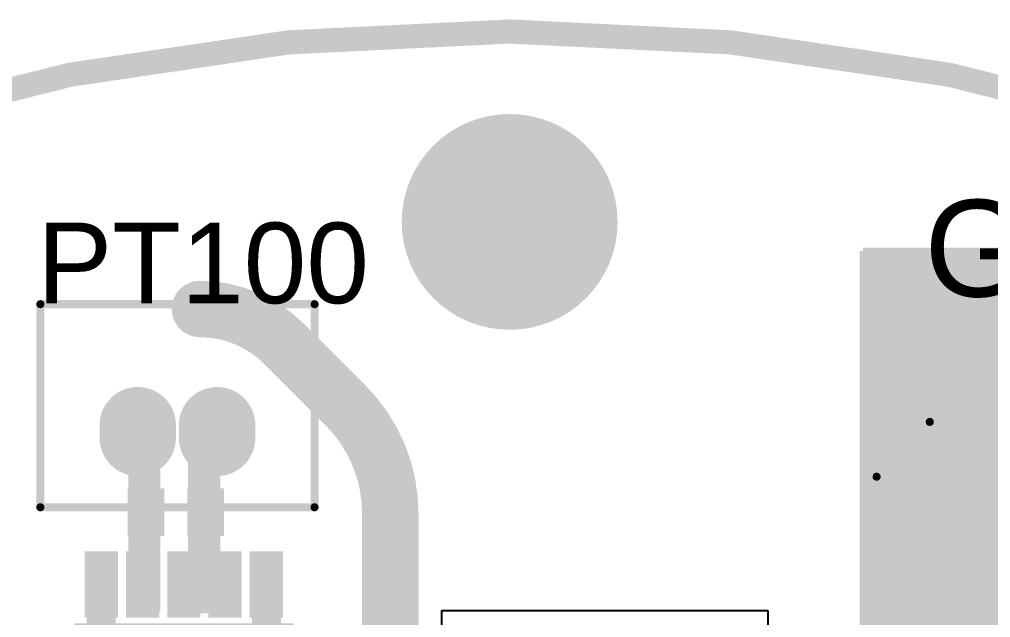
# Model space of a CAD drawing. Header units: millimetres. Extents: x -35.7 to 35.7, y -3.2 to 68.2.
# Drawn here: x -7.72 to 7.57, y 58.77 to 68.19 of the extents above; entities that cross this region are included whole.
import ezdxf

# ---------------------------------------------------------------- set-up
doc = ezdxf.new("R2010")
doc.units = ezdxf.units.MM
for name, color, linetype in [('BottomLayer', 5, 'Continuous'), ('BottomPaste', 16, 'Continuous'), ('BottomSolder', 6, 'Continuous'), ('Mechanical2', 216, 'Continuous'), ('MultiLayer', 9, 'Continuous'), ('PadHoleLayer', 156, 'Continuous'), ('TopLayer', 1, 'Continuous'), ('TopOverlay', 2, 'Continuous'), ('TopPaste', 8, 'Continuous'), ('TopSolder', 216, 'Continuous'), ('ViaHoleLayer', 16, 'Continuous')]:
    doc.layers.add(name, color=color, linetype=linetype)
doc.styles.add('Arial', font='', dxfattribs={"height": 0.2})
doc.styles.get('Arial').set_extended_font_data('Arial')

# ---------------------------------------------------------------- blocks, each defined once
blk = doc.blocks.new('C___0402_B_2')
at = {"layer": 'BottomLayer'}
for points in [[(-0.241, 0.318), (-0.241, -0.318), (-0.699, -0.318), (-0.699, 0.318)], [(0.699, 0.318), (0.699, -0.318), (0.241, -0.318), (0.241, 0.318)]]:
    blk.add_hatch(color=5, dxfattribs=at).paths.add_polyline_path(points)
at = {"layer": 'BottomPaste'}
for points in [[(-0.241, 0.318), (-0.241, -0.318), (-0.699, -0.318), (-0.699, 0.318)], [(0.699, 0.318), (0.699, -0.318), (0.241, -0.318), (0.241, 0.318)]]:
    blk.add_hatch(color=16, dxfattribs=at).paths.add_polyline_path(points)
at = {"layer": 'BottomSolder'}
for points in [[(-0.181, 0.377), (-0.181, -0.377), (-0.758, -0.377), (-0.758, 0.377)], [(0.758, 0.377), (0.758, -0.377), (0.181, -0.377), (0.181, 0.377)]]:
    blk.add_hatch(color=6, dxfattribs=at).paths.add_polyline_path(points)
blk = doc.blocks.new('A1251WV_02P_21')
at = {"layer": 'BottomLayer'}
h = blk.add_hatch(color=5, dxfattribs=at)
edge = h.paths.add_edge_path()
edge.add_arc((-0.625, -0.1), 0.5, 180, 360)
edge.add_line((-0.125, -0.1), (-0.125, 0.1))
edge.add_arc((-0.625, 0.1), 0.5, 0, 180)
edge.add_line((-1.125, 0.1), (-1.125, -0.1))
h = blk.add_hatch(color=5, dxfattribs=at)
edge = h.paths.add_edge_path()
edge.add_arc((0.625, -0.1), 0.5, 180, 360)
edge.add_line((1.125, -0.1), (1.125, 0.1))
edge.add_arc((0.625, 0.1), 0.5, 0, 180)
edge.add_line((0.125, 0.1), (0.125, -0.1))
at = {"layer": 'BottomSolder'}
h = blk.add_hatch(color=6, dxfattribs=at)
edge = h.paths.add_edge_path()
edge.add_arc((-0.625, -0.1), 0.6016, 180, 360)
edge.add_line((-0.0234, -0.1), (-0.0234, 0.1))
edge.add_arc((-0.625, 0.1), 0.6016, 0, 180)
edge.add_line((-1.2266, 0.1), (-1.2266, -0.1))
h = blk.add_hatch(color=6, dxfattribs=at)
edge = h.paths.add_edge_path()
edge.add_arc((0.625, -0.1), 0.6016, 180, 360)
edge.add_line((1.2266, -0.1), (1.2266, 0.1))
edge.add_arc((0.625, 0.1), 0.6016, 0, 180)
edge.add_line((0.0234, 0.1), (0.0234, -0.1))
at = {"layer": 'MultiLayer'}
h = blk.add_hatch(color=9, dxfattribs=at)
edge = h.paths.add_edge_path()
edge.add_arc((-0.625, -0.1), 0.5, 180, 360)
edge.add_line((-0.125, -0.1), (-0.125, 0.1))
edge.add_arc((-0.625, 0.1), 0.5, 0, 180)
edge.add_line((-1.125, 0.1), (-1.125, -0.1))
h = blk.add_hatch(color=9, dxfattribs=at)
edge = h.paths.add_edge_path()
edge.add_arc((0.625, -0.1), 0.5, 180, 360)
edge.add_line((1.125, -0.1), (1.125, 0.1))
edge.add_arc((0.625, 0.1), 0.5, 0, 180)
edge.add_line((0.125, 0.1), (0.125, -0.1))
at = {"layer": 'PadHoleLayer'}
h = blk.add_hatch(color=156, dxfattribs=at)
edge = h.paths.add_edge_path()
edge.add_arc((-0.625, 0), 0.31, 0, 360)
h = blk.add_hatch(color=156, dxfattribs=at)
edge = h.paths.add_edge_path()
edge.add_arc((0.625, 0), 0.31, 0, 360)
at = {"layer": 'TopLayer'}
h = blk.add_hatch(color=1, dxfattribs=at)
edge = h.paths.add_edge_path()
edge.add_arc((-0.625, -0.1), 0.5, 180, 360)
edge.add_line((-0.125, -0.1), (-0.125, 0.1))
edge.add_arc((-0.625, 0.1), 0.5, 0, 180)
edge.add_line((-1.125, 0.1), (-1.125, -0.1))
h = blk.add_hatch(color=1, dxfattribs=at)
edge = h.paths.add_edge_path()
edge.add_arc((0.625, -0.1), 0.5, 180, 360)
edge.add_line((1.125, -0.1), (1.125, 0.1))
edge.add_arc((0.625, 0.1), 0.5, 0, 180)
edge.add_line((0.125, 0.1), (0.125, -0.1))
at = {"layer": 'TopSolder'}
h = blk.add_hatch(color=216, dxfattribs=at)
edge = h.paths.add_edge_path()
edge.add_arc((-0.625, -0.1), 0.6016, 180, 360)
edge.add_line((-0.0234, -0.1), (-0.0234, 0.1))
edge.add_arc((-0.625, 0.1), 0.6016, 0, 180)
edge.add_line((-1.2266, 0.1), (-1.2266, -0.1))
h = blk.add_hatch(color=216, dxfattribs=at)
edge = h.paths.add_edge_path()
edge.add_arc((0.625, -0.1), 0.6016, 180, 360)
edge.add_line((1.2266, -0.1), (1.2266, 0.1))
edge.add_arc((0.625, 0.1), 0.6016, 0, 180)
edge.add_line((0.0234, 0.1), (0.0234, -0.1))
at = {"layer": 'TopOverlay', "const_width": 0.127}
for points in [[(2.159, 1.1938), (-2.159, 1.1938)], [(-2.159, 1.1938), (-2.159, -2.0066)], [(2.159, 1.1938), (2.159, -2.0066)], [(2.159, -2.0066), (-2.159, -2.0066)]]:
    blk.add_lwpolyline(points, dxfattribs=at)
at = {"layer": 'TopOverlay', "const_width": 0.0635}
for points in [[(-2.19075, 1.1938, 1), (-2.12725, 1.1938, 1)], [(-2.19075, 1.1938, 1), (-2.12725, 1.1938, 1)], [(2.12725, 1.1938, 1), (2.19075, 1.1938, 1)], [(2.12725, 1.1938, 1), (2.19075, 1.1938, 1)], [(-2.19075, -2.0066, 1), (-2.12725, -2.0066, 1)], [(-2.19075, -2.0066, 1), (-2.12725, -2.0066, 1)], [(2.12725, -2.0066, 1), (2.19075, -2.0066, 1)], [(2.12725, -2.0066, 1), (2.19075, -2.0066, 1)]]:
    blk.add_lwpolyline(points, format="xyb", close=True, dxfattribs=at)
blk = doc.blocks.new('SLF12575T_221M1R3_PF_133')
at = {"layer": 'TopLayer'}
for points in [[(-6.85, 1.6), (-4.25, 1.6), (-4.25, -1.6), (-6.85, -1.6)], [(4.25, 1.6), (6.85, 1.6), (6.85, -1.6), (4.25, -1.6)]]:
    blk.add_hatch(color=1, dxfattribs=at).paths.add_polyline_path(points)
at = {"layer": 'TopPaste'}
for points in [[(-6.85, 1.6), (-4.25, 1.6), (-4.25, -1.6), (-6.85, -1.6)], [(4.25, 1.6), (6.85, 1.6), (6.85, -1.6), (4.25, -1.6)]]:
    blk.add_hatch(color=8, dxfattribs=at).paths.add_polyline_path(points)
at = {"layer": 'TopSolder'}
for points in [[(-6.952, 1.702), (-4.148, 1.702), (-4.148, -1.702), (-6.952, -1.702)], [(4.148, 1.702), (6.952, 1.702), (6.952, -1.702), (4.148, -1.702)]]:
    blk.add_hatch(color=216, dxfattribs=at).paths.add_polyline_path(points)
at = {"layer": 'TopOverlay', "const_width": 0.127}
for points in [[(-4.775, 6.325), (-4.775, 4.826)], [(5.512, 6.325), (-4.775, 6.325)], [(6.35, 5.461), (6.35, 2.057)], [(-6.299, 4.826), (-6.299, 2.057)], [(-4.775, 4.826), (-6.299, 4.826)], [(-6.35, -2.057), (-6.35, -5.461)], [(6.35, -2.057), (6.35, -5.461)], [(5.512, -6.325), (-5.512, -6.325)]]:
    blk.add_lwpolyline(points, dxfattribs=at)
at = {"layer": 'TopOverlay'}
for points, const_width in [([(-4.807, 6.325, 1), (-4.743, 6.325, 1)], 0.0635), ([(-4.807, 6.325, 1), (-4.743, 6.325, 1)], 0.0635), ([(5.48, 6.325, 1), (5.544, 6.325, 1)], 0.0635), ([(5.48, 6.325, 1), (5.544, 6.325, 1)], 0.0635), ([(6.318, 5.461, 1), (6.382, 5.461, 1)], 0.0635), ([(6.318, 5.461, 1), (6.382, 5.461, 1)], 0.0635), ([(-6.331, 4.826, 1), (-6.267, 4.826, 1)], 0.0635), ([(-6.331, 4.826, 1), (-6.267, 4.826, 1)], 0.0635), ([(-4.807, 4.826, 1), (-4.743, 4.826, 1)], 0.0635), ([(-4.807, 4.826, 1), (-4.743, 4.826, 1)], 0.0635), ([(-6.331, 2.057, 1), (-6.267, 2.057, 1)], 0.0635), ([(6.318, 2.057, 1), (6.382, 2.057, 1)], 0.0635), ([(-7.056, 1.549, 1), (-7.475, 1.549, 1)], 0.254), ([(-7.539, 1.549, 1), (-7.412, 1.549, 1)], 0.127), ([(-7.12, 1.549, 1), (-6.993, 1.549, 1)], 0.127), ([(-6.382, -2.057, 1), (-6.318, -2.057, 1)], 0.0635), ([(6.318, -2.057, 1), (6.382, -2.057, 1)], 0.0635), ([(-6.382, -5.461, 1), (-6.318, -5.461, 1)], 0.0635), ([(-6.382, -5.461, 1), (-6.318, -5.461, 1)], 0.0635), ([(6.318, -5.461, 1), (6.382, -5.461, 1)], 0.0635), ([(6.318, -5.461, 1), (6.382, -5.461, 1)], 0.0635), ([(-5.544, -6.325, 1), (-5.48, -6.325, 1)], 0.0635), ([(-5.544, -6.325, 1), (-5.48, -6.325, 1)], 0.0635), ([(5.48, -6.325, 1), (5.544, -6.325, 1)], 0.0635), ([(5.48, -6.325, 1), (5.544, -6.325, 1)], 0.0635)]:
    blk.add_lwpolyline(points, format="xyb", close=True, dxfattribs=dict(at, const_width=const_width))
at = {"layer": 'TopOverlay', "const_width": 0.127}
for points in [[(5.512, 6.325, -0.414214), (6.35, 5.461)], [(-5.512, -6.325, -0.414214), (-6.35, -5.461)], [(6.35, -5.461, -0.414214), (5.512, -6.325)]]:
    blk.add_lwpolyline(points, format="xyb", dxfattribs=at)
blk = doc.blocks.new('QFN_20_EP_5_5__B_164')
at = {"layer": 'BottomLayer'}
for points in [[(-1.14, 2.76), (-1.14, 1.92), (-1.46, 1.92), (-1.46, 2.76)], [(-0.49, 2.76), (-0.49, 1.92), (-0.81, 1.92), (-0.81, 2.76)], [(0.16, 2.76), (0.16, 1.92), (-0.16, 1.92), (-0.16, 2.76)], [(0.81, 2.76), (0.81, 1.92), (0.49, 1.92), (0.49, 2.76)], [(1.46, 2.76), (1.46, 1.92), (1.14, 1.92), (1.14, 2.76)], [(-1.625, 1.625), (1.625, 1.625), (1.625, -1.625), (-1.625, -1.625)], [(-2.815, 1.475), (-1.865, 1.475), (-1.865, 1.125), (-2.815, 1.125)], [(1.865, 1.475), (2.815, 1.475), (2.815, 1.125), (1.865, 1.125)], [(-2.815, 0.825), (-1.865, 0.825), (-1.865, 0.475), (-2.815, 0.475)], [(1.865, 0.825), (2.815, 0.825), (2.815, 0.475), (1.865, 0.475)], [(-2.815, 0.175), (-1.865, 0.175), (-1.865, -0.175), (-2.815, -0.175)], [(1.865, 0.175), (2.815, 0.175), (2.815, -0.175), (1.865, -0.175)], [(-2.815, -0.475), (-1.865, -0.475), (-1.865, -0.825), (-2.815, -0.825)], [(1.865, -0.475), (2.815, -0.475), (2.815, -0.825), (1.865, -0.825)], [(-2.815, -1.125), (-1.865, -1.125), (-1.865, -1.475), (-2.815, -1.475)], [(1.865, -1.125), (2.815, -1.125), (2.815, -1.475), (1.865, -1.475)], [(-1.14, -1.92), (-1.14, -2.76), (-1.46, -2.76), (-1.46, -1.92)], [(-0.49, -1.92), (-0.49, -2.76), (-0.81, -2.76), (-0.81, -1.92)], [(0.16, -1.92), (0.16, -2.76), (-0.16, -2.76), (-0.16, -1.92)], [(0.81, -1.92), (0.81, -2.76), (0.49, -2.76), (0.49, -1.92)], [(1.46, -1.92), (1.46, -2.76), (1.14, -2.76), (1.14, -1.92)]]:
    blk.add_hatch(color=5, dxfattribs=at).paths.add_polyline_path(points)
at = {"layer": 'BottomPaste'}
for points in [[(-1.14, 2.76), (-1.14, 1.92), (-1.46, 1.92), (-1.46, 2.76)], [(-0.49, 2.76), (-0.49, 1.92), (-0.81, 1.92), (-0.81, 2.76)], [(0.16, 2.76), (0.16, 1.92), (-0.16, 1.92), (-0.16, 2.76)], [(0.81, 2.76), (0.81, 1.92), (0.49, 1.92), (0.49, 2.76)], [(1.46, 2.76), (1.46, 1.92), (1.14, 1.92), (1.14, 2.76)], [(-2.815, 1.475), (-1.865, 1.475), (-1.865, 1.125), (-2.815, 1.125)], [(1.865, 1.475), (2.815, 1.475), (2.815, 1.125), (1.865, 1.125)], [(-1.03, 1.03), (1.03, 1.03), (1.03, -1.03), (-1.03, -1.03)], [(-2.815, 0.825), (-1.865, 0.825), (-1.865, 0.475), (-2.815, 0.475)], [(1.865, 0.825), (2.815, 0.825), (2.815, 0.475), (1.865, 0.475)], [(-2.815, 0.175), (-1.865, 0.175), (-1.865, -0.175), (-2.815, -0.175)], [(1.865, 0.175), (2.815, 0.175), (2.815, -0.175), (1.865, -0.175)], [(-2.815, -0.475), (-1.865, -0.475), (-1.865, -0.825), (-2.815, -0.825)], [(1.865, -0.475), (2.815, -0.475), (2.815, -0.825), (1.865, -0.825)], [(-2.815, -1.125), (-1.865, -1.125), (-1.865, -1.475), (-2.815, -1.475)], [(1.865, -1.125), (2.815, -1.125), (2.815, -1.475), (1.865, -1.475)], [(-1.14, -1.92), (-1.14, -2.76), (-1.46, -2.76), (-1.46, -1.92)], [(-0.49, -1.92), (-0.49, -2.76), (-0.81, -2.76), (-0.81, -1.92)], [(0.16, -1.92), (0.16, -2.76), (-0.16, -2.76), (-0.16, -1.92)], [(0.81, -1.92), (0.81, -2.76), (0.49, -2.76), (0.49, -1.92)], [(1.46, -1.92), (1.46, -2.76), (1.14, -2.76), (1.14, -1.92)]]:
    blk.add_hatch(color=16, dxfattribs=at).paths.add_polyline_path(points)
at = {"layer": 'BottomSolder'}
for points in [[(-1.038, 2.862), (-1.038, 1.818), (-1.562, 1.818), (-1.562, 2.862)], [(-0.388, 2.862), (-0.388, 1.818), (-0.912, 1.818), (-0.912, 2.862)], [(0.262, 2.862), (0.262, 1.818), (-0.262, 1.818), (-0.262, 2.862)], [(0.912, 2.862), (0.912, 1.818), (0.388, 1.818), (0.388, 2.862)], [(1.562, 2.862), (1.562, 1.818), (1.038, 1.818), (1.038, 2.862)], [(-1.727, 1.727), (1.727, 1.727), (1.727, -1.727), (-1.727, -1.727)], [(-2.917, 1.577), (-1.763, 1.577), (-1.763, 1.023), (-2.917, 1.023)], [(1.763, 1.577), (2.917, 1.577), (2.917, 1.023), (1.763, 1.023)], [(-2.917, 0.927), (-1.763, 0.927), (-1.763, 0.373), (-2.917, 0.373)], [(1.763, 0.927), (2.917, 0.927), (2.917, 0.373), (1.763, 0.373)], [(-2.917, 0.277), (-1.763, 0.277), (-1.763, -0.277), (-2.917, -0.277)], [(1.763, 0.277), (2.917, 0.277), (2.917, -0.277), (1.763, -0.277)], [(-2.917, -0.373), (-1.763, -0.373), (-1.763, -0.927), (-2.917, -0.927)], [(1.763, -0.373), (2.917, -0.373), (2.917, -0.927), (1.763, -0.927)], [(-2.917, -1.023), (-1.763, -1.023), (-1.763, -1.577), (-2.917, -1.577)], [(1.763, -1.023), (2.917, -1.023), (2.917, -1.577), (1.763, -1.577)], [(-1.038, -1.818), (-1.038, -2.862), (-1.562, -2.862), (-1.562, -1.818)], [(-0.388, -1.818), (-0.388, -2.862), (-0.912, -2.862), (-0.912, -1.818)], [(0.262, -1.818), (0.262, -2.862), (-0.262, -2.862), (-0.262, -1.818)], [(0.912, -1.818), (0.912, -2.862), (0.388, -2.862), (0.388, -1.818)], [(1.562, -1.818), (1.562, -2.862), (1.038, -2.862), (1.038, -1.818)]]:
    blk.add_hatch(color=6, dxfattribs=at).paths.add_polyline_path(points)

msp = doc.modelspace()

# ---------------------------------------------------------------- hatches: boundary and pattern name
at = {"layer": 'BottomLayer'}
h = msp.add_hatch(color=5, dxfattribs=at)
edge = h.paths.add_edge_path()
edge.add_arc((0, 65), 1.5, 0, 360)
for points in [[(5.563, 58.953), (8.433, 58.953), (8.433, 64.592), (5.563, 64.592)], [(-5.499, 58.867), (-5.499, 62.027), (-6.007, 62.027), (-6.007, 58.867)], [(-4.559, 58.867), (-4.559, 61.925), (-5.067, 61.925), (-5.067, 58.867)], [(-5.299, 58.831), (-4.321, 58.831), (-4.321, 59.707), (-5.299, 59.707)]]:
    msp.add_hatch(color=5, dxfattribs=at).paths.add_polyline_path(points)
h = msp.add_hatch(color=5, dxfattribs=at)
edge = h.paths.add_edge_path()
edge.add_arc((5.944, 64.197), 0.3, 0, 360)
h = msp.add_hatch(color=5, dxfattribs=at)
edge = h.paths.add_edge_path()
edge.add_arc((6.604, 64.197), 0.3, 0, 360)
h = msp.add_hatch(color=5, dxfattribs=at)
edge = h.paths.add_edge_path()
edge.add_arc((-4.877, 63.627), 0.3, 0, 360)
h = msp.add_hatch(color=5, dxfattribs=at)
edge = h.paths.add_edge_path()
edge.add_arc((5.944, 63.579), 0.3, 0, 360)
h = msp.add_hatch(color=5, dxfattribs=at)
edge = h.paths.add_edge_path()
edge.add_arc((6.604, 63.579), 0.3, 0, 360)
h = msp.add_hatch(color=5, dxfattribs=at)
edge = h.paths.add_edge_path()
edge.add_arc((5.944, 62.962), 0.3, 0, 360)
h = msp.add_hatch(color=5, dxfattribs=at)
edge = h.paths.add_edge_path()
edge.add_arc((6.604, 62.962), 0.3, 0, 360)
h = msp.add_hatch(color=5, dxfattribs=at)
edge = h.paths.add_edge_path()
edge.add_arc((7.264, 62.962), 0.3, 0, 360)
h = msp.add_hatch(color=5, dxfattribs=at)
edge = h.paths.add_edge_path()
edge.add_arc((5.944, 62.345), 0.3, 0, 360)
h = msp.add_hatch(color=5, dxfattribs=at)
edge = h.paths.add_edge_path()
edge.add_arc((6.604, 62.345), 0.3, 0, 360)
h = msp.add_hatch(color=5, dxfattribs=at)
edge = h.paths.add_edge_path()
edge.add_arc((7.264, 62.345), 0.3, 0, 360)
h = msp.add_hatch(color=5, dxfattribs=at)
edge = h.paths.add_edge_path()
edge.add_arc((5.944, 61.727), 0.3, 0, 360)
h = msp.add_hatch(color=5, dxfattribs=at)
edge = h.paths.add_edge_path()
edge.add_arc((6.604, 61.727), 0.3, 0, 360)
h = msp.add_hatch(color=5, dxfattribs=at)
edge = h.paths.add_edge_path()
edge.add_arc((7.264, 61.727), 0.3, 0, 360)
h = msp.add_hatch(color=5, dxfattribs=at)
edge = h.paths.add_edge_path()
edge.add_arc((5.944, 61.11), 0.3, 0, 360)
h = msp.add_hatch(color=5, dxfattribs=at)
edge = h.paths.add_edge_path()
edge.add_arc((6.604, 61.11), 0.3, 0, 360)
h = msp.add_hatch(color=5, dxfattribs=at)
edge = h.paths.add_edge_path()
edge.add_arc((7.264, 61.11), 0.3, 0, 360)
h = msp.add_hatch(color=5, dxfattribs=at)
edge = h.paths.add_edge_path()
edge.add_arc((5.944, 60.493), 0.3, 0, 360)
h = msp.add_hatch(color=5, dxfattribs=at)
edge = h.paths.add_edge_path()
edge.add_arc((6.604, 60.493), 0.3, 0, 360)
h = msp.add_hatch(color=5, dxfattribs=at)
edge = h.paths.add_edge_path()
edge.add_arc((7.264, 60.493), 0.3, 0, 360)
h = msp.add_hatch(color=5, dxfattribs=at)
edge = h.paths.add_edge_path()
edge.add_arc((5.944, 59.875), 0.3, 0, 360)
h = msp.add_hatch(color=5, dxfattribs=at)
edge = h.paths.add_edge_path()
edge.add_arc((6.604, 59.875), 0.3, 0, 360)
h = msp.add_hatch(color=5, dxfattribs=at)
edge = h.paths.add_edge_path()
edge.add_arc((7.264, 59.875), 0.3, 0, 360)
h = msp.add_hatch(color=5, dxfattribs=at)
edge = h.paths.add_edge_path()
edge.add_arc((5.944, 59.258), 0.3, 0, 360)
h = msp.add_hatch(color=5, dxfattribs=at)
edge = h.paths.add_edge_path()
edge.add_arc((6.604, 59.258), 0.3, 0, 360)
h = msp.add_hatch(color=5, dxfattribs=at)
edge = h.paths.add_edge_path()
edge.add_arc((7.264, 59.258), 0.3, 0, 360)
at = {"layer": 'BottomSolder'}
h = msp.add_hatch(color=6, dxfattribs=at)
edge = h.paths.add_edge_path()
edge.add_arc((0, 65), 1.602, 0, 360)
h = msp.add_hatch(color=6, dxfattribs=at)
edge = h.paths.add_edge_path()
edge.add_arc((5.944, 64.197), 0.15, 0, 360)
h = msp.add_hatch(color=6, dxfattribs=at)
edge = h.paths.add_edge_path()
edge.add_arc((6.604, 64.197), 0.15, 0, 360)
h = msp.add_hatch(color=6, dxfattribs=at)
edge = h.paths.add_edge_path()
edge.add_arc((-4.877, 63.627), 0.15, 0, 360)
h = msp.add_hatch(color=6, dxfattribs=at)
edge = h.paths.add_edge_path()
edge.add_arc((5.944, 63.579), 0.15, 0, 360)
h = msp.add_hatch(color=6, dxfattribs=at)
edge = h.paths.add_edge_path()
edge.add_arc((6.604, 63.579), 0.15, 0, 360)
h = msp.add_hatch(color=6, dxfattribs=at)
edge = h.paths.add_edge_path()
edge.add_arc((5.944, 62.962), 0.15, 0, 360)
h = msp.add_hatch(color=6, dxfattribs=at)
edge = h.paths.add_edge_path()
edge.add_arc((6.604, 62.962), 0.15, 0, 360)
h = msp.add_hatch(color=6, dxfattribs=at)
edge = h.paths.add_edge_path()
edge.add_arc((7.264, 62.962), 0.15, 0, 360)
h = msp.add_hatch(color=6, dxfattribs=at)
edge = h.paths.add_edge_path()
edge.add_arc((5.944, 62.345), 0.15, 0, 360)
h = msp.add_hatch(color=6, dxfattribs=at)
edge = h.paths.add_edge_path()
edge.add_arc((6.604, 62.345), 0.15, 0, 360)
h = msp.add_hatch(color=6, dxfattribs=at)
edge = h.paths.add_edge_path()
edge.add_arc((7.264, 62.345), 0.15, 0, 360)
h = msp.add_hatch(color=6, dxfattribs=at)
edge = h.paths.add_edge_path()
edge.add_arc((5.944, 61.727), 0.15, 0, 360)
h = msp.add_hatch(color=6, dxfattribs=at)
edge = h.paths.add_edge_path()
edge.add_arc((6.604, 61.727), 0.15, 0, 360)
h = msp.add_hatch(color=6, dxfattribs=at)
edge = h.paths.add_edge_path()
edge.add_arc((7.264, 61.727), 0.15, 0, 360)
h = msp.add_hatch(color=6, dxfattribs=at)
edge = h.paths.add_edge_path()
edge.add_arc((5.944, 61.11), 0.15, 0, 360)
h = msp.add_hatch(color=6, dxfattribs=at)
edge = h.paths.add_edge_path()
edge.add_arc((6.604, 61.11), 0.15, 0, 360)
h = msp.add_hatch(color=6, dxfattribs=at)
edge = h.paths.add_edge_path()
edge.add_arc((7.264, 61.11), 0.15, 0, 360)
h = msp.add_hatch(color=6, dxfattribs=at)
edge = h.paths.add_edge_path()
edge.add_arc((5.944, 60.493), 0.15, 0, 360)
h = msp.add_hatch(color=6, dxfattribs=at)
edge = h.paths.add_edge_path()
edge.add_arc((6.604, 60.493), 0.15, 0, 360)
h = msp.add_hatch(color=6, dxfattribs=at)
edge = h.paths.add_edge_path()
edge.add_arc((7.264, 60.493), 0.15, 0, 360)
h = msp.add_hatch(color=6, dxfattribs=at)
edge = h.paths.add_edge_path()
edge.add_arc((5.944, 59.875), 0.15, 0, 360)
h = msp.add_hatch(color=6, dxfattribs=at)
edge = h.paths.add_edge_path()
edge.add_arc((6.604, 59.875), 0.15, 0, 360)
h = msp.add_hatch(color=6, dxfattribs=at)
edge = h.paths.add_edge_path()
edge.add_arc((7.264, 59.875), 0.15, 0, 360)
h = msp.add_hatch(color=6, dxfattribs=at)
edge = h.paths.add_edge_path()
edge.add_arc((5.944, 59.258), 0.15, 0, 360)
h = msp.add_hatch(color=6, dxfattribs=at)
edge = h.paths.add_edge_path()
edge.add_arc((6.604, 59.258), 0.15, 0, 360)
h = msp.add_hatch(color=6, dxfattribs=at)
edge = h.paths.add_edge_path()
edge.add_arc((7.264, 59.258), 0.15, 0, 360)
at = {"layer": 'MultiLayer'}
h = msp.add_hatch(color=9, dxfattribs=at)
edge = h.paths.add_edge_path()
edge.add_arc((0, 65), 1.5, 0, 360)
at = {"layer": 'PadHoleLayer'}
h = msp.add_hatch(color=156, dxfattribs=at)
edge = h.paths.add_edge_path()
edge.add_arc((0, 65), 1.7, 0, 360)
at = {"layer": 'TopLayer'}
h = msp.add_hatch(color=1, dxfattribs=at)
edge = h.paths.add_edge_path()
edge.add_arc((0, 65), 1.5, 0, 360)
for points in [[(5.512, 58.623), (8.788, 58.623), (8.788, 64.541), (5.512, 64.541)], [(10.744, 58.623), (10.744, 63.043), (6.147, 63.043), (6.147, 58.623)]]:
    msp.add_hatch(color=1, dxfattribs=at).paths.add_polyline_path(points)
h = msp.add_hatch(color=1, dxfattribs=at)
edge = h.paths.add_edge_path()
edge.add_arc((5.944, 64.197), 0.3, 0, 360)
h = msp.add_hatch(color=1, dxfattribs=at)
edge = h.paths.add_edge_path()
edge.add_arc((6.604, 64.197), 0.3, 0, 360)
h = msp.add_hatch(color=1, dxfattribs=at)
edge = h.paths.add_edge_path()
edge.add_arc((-4.877, 63.627), 0.3, 0, 360)
h = msp.add_hatch(color=1, dxfattribs=at)
edge = h.paths.add_edge_path()
edge.add_arc((5.944, 63.579), 0.3, 0, 360)
h = msp.add_hatch(color=1, dxfattribs=at)
edge = h.paths.add_edge_path()
edge.add_arc((6.604, 63.579), 0.3, 0, 360)
h = msp.add_hatch(color=1, dxfattribs=at)
edge = h.paths.add_edge_path()
edge.add_arc((5.944, 62.962), 0.3, 0, 360)
h = msp.add_hatch(color=1, dxfattribs=at)
edge = h.paths.add_edge_path()
edge.add_arc((6.604, 62.962), 0.3, 0, 360)
h = msp.add_hatch(color=1, dxfattribs=at)
edge = h.paths.add_edge_path()
edge.add_arc((7.264, 62.962), 0.3, 0, 360)
h = msp.add_hatch(color=1, dxfattribs=at)
edge = h.paths.add_edge_path()
edge.add_arc((5.944, 62.345), 0.3, 0, 360)
h = msp.add_hatch(color=1, dxfattribs=at)
edge = h.paths.add_edge_path()
edge.add_arc((6.604, 62.345), 0.3, 0, 360)
h = msp.add_hatch(color=1, dxfattribs=at)
edge = h.paths.add_edge_path()
edge.add_arc((7.264, 62.345), 0.3, 0, 360)
h = msp.add_hatch(color=1, dxfattribs=at)
edge = h.paths.add_edge_path()
edge.add_arc((5.944, 61.727), 0.3, 0, 360)
h = msp.add_hatch(color=1, dxfattribs=at)
edge = h.paths.add_edge_path()
edge.add_arc((6.604, 61.727), 0.3, 0, 360)
h = msp.add_hatch(color=1, dxfattribs=at)
edge = h.paths.add_edge_path()
edge.add_arc((7.264, 61.727), 0.3, 0, 360)
h = msp.add_hatch(color=1, dxfattribs=at)
edge = h.paths.add_edge_path()
edge.add_arc((5.944, 61.11), 0.3, 0, 360)
h = msp.add_hatch(color=1, dxfattribs=at)
edge = h.paths.add_edge_path()
edge.add_arc((6.604, 61.11), 0.3, 0, 360)
h = msp.add_hatch(color=1, dxfattribs=at)
edge = h.paths.add_edge_path()
edge.add_arc((7.264, 61.11), 0.3, 0, 360)
h = msp.add_hatch(color=1, dxfattribs=at)
edge = h.paths.add_edge_path()
edge.add_arc((5.944, 60.493), 0.3, 0, 360)
h = msp.add_hatch(color=1, dxfattribs=at)
edge = h.paths.add_edge_path()
edge.add_arc((6.604, 60.493), 0.3, 0, 360)
h = msp.add_hatch(color=1, dxfattribs=at)
edge = h.paths.add_edge_path()
edge.add_arc((7.264, 60.493), 0.3, 0, 360)
h = msp.add_hatch(color=1, dxfattribs=at)
edge = h.paths.add_edge_path()
edge.add_arc((5.944, 59.875), 0.3, 0, 360)
h = msp.add_hatch(color=1, dxfattribs=at)
edge = h.paths.add_edge_path()
edge.add_arc((6.604, 59.875), 0.3, 0, 360)
h = msp.add_hatch(color=1, dxfattribs=at)
edge = h.paths.add_edge_path()
edge.add_arc((7.264, 59.875), 0.3, 0, 360)
h = msp.add_hatch(color=1, dxfattribs=at)
edge = h.paths.add_edge_path()
edge.add_arc((5.944, 59.258), 0.3, 0, 360)
h = msp.add_hatch(color=1, dxfattribs=at)
edge = h.paths.add_edge_path()
edge.add_arc((6.604, 59.258), 0.3, 0, 360)
h = msp.add_hatch(color=1, dxfattribs=at)
edge = h.paths.add_edge_path()
edge.add_arc((7.264, 59.258), 0.3, 0, 360)
at = {"layer": 'TopSolder'}
h = msp.add_hatch(color=216, dxfattribs=at)
edge = h.paths.add_edge_path()
edge.add_arc((0, 65), 1.602, 0, 360)
h = msp.add_hatch(color=216, dxfattribs=at)
edge = h.paths.add_edge_path()
edge.add_arc((5.944, 64.197), 0.15, 0, 360)
h = msp.add_hatch(color=216, dxfattribs=at)
edge = h.paths.add_edge_path()
edge.add_arc((6.604, 64.197), 0.15, 0, 360)
h = msp.add_hatch(color=216, dxfattribs=at)
edge = h.paths.add_edge_path()
edge.add_arc((-4.877, 63.627), 0.15, 0, 360)
h = msp.add_hatch(color=216, dxfattribs=at)
edge = h.paths.add_edge_path()
edge.add_arc((5.944, 63.579), 0.15, 0, 360)
h = msp.add_hatch(color=216, dxfattribs=at)
edge = h.paths.add_edge_path()
edge.add_arc((6.604, 63.579), 0.15, 0, 360)
h = msp.add_hatch(color=216, dxfattribs=at)
edge = h.paths.add_edge_path()
edge.add_arc((5.944, 62.962), 0.15, 0, 360)
h = msp.add_hatch(color=216, dxfattribs=at)
edge = h.paths.add_edge_path()
edge.add_arc((6.604, 62.962), 0.15, 0, 360)
h = msp.add_hatch(color=216, dxfattribs=at)
edge = h.paths.add_edge_path()
edge.add_arc((7.264, 62.962), 0.15, 0, 360)
h = msp.add_hatch(color=216, dxfattribs=at)
edge = h.paths.add_edge_path()
edge.add_arc((5.944, 62.345), 0.15, 0, 360)
h = msp.add_hatch(color=216, dxfattribs=at)
edge = h.paths.add_edge_path()
edge.add_arc((6.604, 62.345), 0.15, 0, 360)
h = msp.add_hatch(color=216, dxfattribs=at)
edge = h.paths.add_edge_path()
edge.add_arc((7.264, 62.345), 0.15, 0, 360)
h = msp.add_hatch(color=216, dxfattribs=at)
edge = h.paths.add_edge_path()
edge.add_arc((5.944, 61.727), 0.15, 0, 360)
h = msp.add_hatch(color=216, dxfattribs=at)
edge = h.paths.add_edge_path()
edge.add_arc((6.604, 61.727), 0.15, 0, 360)
h = msp.add_hatch(color=216, dxfattribs=at)
edge = h.paths.add_edge_path()
edge.add_arc((7.264, 61.727), 0.15, 0, 360)
h = msp.add_hatch(color=216, dxfattribs=at)
edge = h.paths.add_edge_path()
edge.add_arc((5.944, 61.11), 0.15, 0, 360)
h = msp.add_hatch(color=216, dxfattribs=at)
edge = h.paths.add_edge_path()
edge.add_arc((6.604, 61.11), 0.15, 0, 360)
h = msp.add_hatch(color=216, dxfattribs=at)
edge = h.paths.add_edge_path()
edge.add_arc((7.264, 61.11), 0.15, 0, 360)
h = msp.add_hatch(color=216, dxfattribs=at)
edge = h.paths.add_edge_path()
edge.add_arc((5.944, 60.493), 0.15, 0, 360)
h = msp.add_hatch(color=216, dxfattribs=at)
edge = h.paths.add_edge_path()
edge.add_arc((6.604, 60.493), 0.15, 0, 360)
h = msp.add_hatch(color=216, dxfattribs=at)
edge = h.paths.add_edge_path()
edge.add_arc((7.264, 60.493), 0.15, 0, 360)
h = msp.add_hatch(color=216, dxfattribs=at)
edge = h.paths.add_edge_path()
edge.add_arc((5.944, 59.875), 0.15, 0, 360)
h = msp.add_hatch(color=216, dxfattribs=at)
edge = h.paths.add_edge_path()
edge.add_arc((6.604, 59.875), 0.15, 0, 360)
h = msp.add_hatch(color=216, dxfattribs=at)
edge = h.paths.add_edge_path()
edge.add_arc((7.264, 59.875), 0.15, 0, 360)
h = msp.add_hatch(color=216, dxfattribs=at)
edge = h.paths.add_edge_path()
edge.add_arc((5.944, 59.258), 0.15, 0, 360)
h = msp.add_hatch(color=216, dxfattribs=at)
edge = h.paths.add_edge_path()
edge.add_arc((6.604, 59.258), 0.15, 0, 360)
h = msp.add_hatch(color=216, dxfattribs=at)
edge = h.paths.add_edge_path()
edge.add_arc((7.264, 59.258), 0.15, 0, 360)
at = {"layer": 'ViaHoleLayer'}
h = msp.add_hatch(color=16, dxfattribs=at)
edge = h.paths.add_edge_path()
edge.add_arc((5.944, 64.197), 0.15, 0, 360)
h = msp.add_hatch(color=16, dxfattribs=at)
edge = h.paths.add_edge_path()
edge.add_arc((6.604, 64.197), 0.15, 0, 360)
h = msp.add_hatch(color=16, dxfattribs=at)
edge = h.paths.add_edge_path()
edge.add_arc((-4.877, 63.627), 0.15, 0, 360)
h = msp.add_hatch(color=16, dxfattribs=at)
edge = h.paths.add_edge_path()
edge.add_arc((5.944, 63.579), 0.15, 0, 360)
h = msp.add_hatch(color=16, dxfattribs=at)
edge = h.paths.add_edge_path()
edge.add_arc((6.604, 63.579), 0.15, 0, 360)
h = msp.add_hatch(color=16, dxfattribs=at)
edge = h.paths.add_edge_path()
edge.add_arc((5.944, 62.962), 0.15, 0, 360)
h = msp.add_hatch(color=16, dxfattribs=at)
edge = h.paths.add_edge_path()
edge.add_arc((6.604, 62.962), 0.15, 0, 360)
h = msp.add_hatch(color=16, dxfattribs=at)
edge = h.paths.add_edge_path()
edge.add_arc((7.264, 62.962), 0.15, 0, 360)
h = msp.add_hatch(color=16, dxfattribs=at)
edge = h.paths.add_edge_path()
edge.add_arc((5.944, 62.345), 0.15, 0, 360)
h = msp.add_hatch(color=16, dxfattribs=at)
edge = h.paths.add_edge_path()
edge.add_arc((6.604, 62.345), 0.15, 0, 360)
h = msp.add_hatch(color=16, dxfattribs=at)
edge = h.paths.add_edge_path()
edge.add_arc((7.264, 62.345), 0.15, 0, 360)
h = msp.add_hatch(color=16, dxfattribs=at)
edge = h.paths.add_edge_path()
edge.add_arc((5.944, 61.727), 0.15, 0, 360)
h = msp.add_hatch(color=16, dxfattribs=at)
edge = h.paths.add_edge_path()
edge.add_arc((6.604, 61.727), 0.15, 0, 360)
h = msp.add_hatch(color=16, dxfattribs=at)
edge = h.paths.add_edge_path()
edge.add_arc((7.264, 61.727), 0.15, 0, 360)
h = msp.add_hatch(color=16, dxfattribs=at)
edge = h.paths.add_edge_path()
edge.add_arc((5.944, 61.11), 0.15, 0, 360)
h = msp.add_hatch(color=16, dxfattribs=at)
edge = h.paths.add_edge_path()
edge.add_arc((6.604, 61.11), 0.15, 0, 360)
h = msp.add_hatch(color=16, dxfattribs=at)
edge = h.paths.add_edge_path()
edge.add_arc((7.264, 61.11), 0.15, 0, 360)
h = msp.add_hatch(color=16, dxfattribs=at)
edge = h.paths.add_edge_path()
edge.add_arc((5.944, 60.493), 0.15, 0, 360)
h = msp.add_hatch(color=16, dxfattribs=at)
edge = h.paths.add_edge_path()
edge.add_arc((6.604, 60.493), 0.15, 0, 360)
h = msp.add_hatch(color=16, dxfattribs=at)
edge = h.paths.add_edge_path()
edge.add_arc((7.264, 60.493), 0.15, 0, 360)
h = msp.add_hatch(color=16, dxfattribs=at)
edge = h.paths.add_edge_path()
edge.add_arc((5.944, 59.875), 0.15, 0, 360)
h = msp.add_hatch(color=16, dxfattribs=at)
edge = h.paths.add_edge_path()
edge.add_arc((6.604, 59.875), 0.15, 0, 360)
h = msp.add_hatch(color=16, dxfattribs=at)
edge = h.paths.add_edge_path()
edge.add_arc((7.264, 59.875), 0.15, 0, 360)
h = msp.add_hatch(color=16, dxfattribs=at)
edge = h.paths.add_edge_path()
edge.add_arc((5.944, 59.258), 0.15, 0, 360)
h = msp.add_hatch(color=16, dxfattribs=at)
edge = h.paths.add_edge_path()
edge.add_arc((6.604, 59.258), 0.15, 0, 360)
h = msp.add_hatch(color=16, dxfattribs=at)
edge = h.paths.add_edge_path()
edge.add_arc((7.264, 59.258), 0.15, 0, 360)

# ---------------------------------------------------------------- linework, layer by layer
at = {"layer": 'BottomLayer', "const_width": 0.457}
for points in [[(-6.431, 56.947), (-6.431, 59.287)], [(-3.831, 56.947), (-3.831, 59.287)]]:
    msp.add_lwpolyline(points, dxfattribs=at)
at = {"layer": 'BottomLayer', "const_width": 0.229}
for points in [[(-6.545, 59.287, 1), (-6.316, 59.287, 1)], [(-3.945, 59.287, 1), (-3.717, 59.287, 1)]]:
    msp.add_lwpolyline(points, format="xyb", close=True, dxfattribs=at)
at = {"layer": 'Mechanical2', "const_width": 0.381}
msp.add_lwpolyline([(35.5, 32.5, 1), (-35.5, 32.5, 1)], format="xyb", close=True, dxfattribs=at)
at = {"layer": 'TopLayer'}
for p, q in [((-1.067, 57.988), (-1.067, 58.877)), ((-1.067, 58.877), (4.064, 58.877)), ((4.064, 58.877), (4.064, 57.988))]:
    msp.add_line(p, q, dxfattribs=at)
at = {"layer": 'TopLayer', "const_width": 0.889}
for points in [[(-4.877, 63.627, -0.198912), (-3.555, 63.079)], [(-2.585, 62.109, -0.000165), (-2.584, 62.108)], [(-2.584, 62.108, -0.198741), (-1.88, 60.407)]]:
    msp.add_lwpolyline(points, format="xyb", dxfattribs=at)
at = {"layer": 'TopLayer', "const_width": 0.445}
for points in [[(-5.099, 63.627, 1), (-4.655, 63.627, 1)], [(-3.777, 63.079, 1), (-3.333, 63.079, 1)], [(-3.777, 63.079, 1), (-3.333, 63.079, 1)], [(-2.807, 62.109, 1), (-2.363, 62.109, 1)], [(-2.807, 62.109, 1), (-2.363, 62.109, 1)], [(-2.806, 62.108, 1), (-2.361, 62.108, 1)], [(-2.806, 62.108, 1), (-2.361, 62.108, 1)], [(-2.102, 60.407, 1), (-1.657, 60.407, 1)], [(-2.102, 60.407, 1), (-1.657, 60.407, 1)]]:
    msp.add_lwpolyline(points, format="xyb", close=True, dxfattribs=at)
at = {"layer": 'TopLayer', "const_width": 0.889}
for points in [[(-3.555, 63.079), (-2.585, 62.109)], [(-1.88, 49.955), (-1.88, 60.407)]]:
    msp.add_lwpolyline(points, dxfattribs=at)

# ---------------------------------------------------------------- block references
at = {"rotation": 180}
for name, p in [('A1251WV_02P_21', (-5.232, 61.697)), ('SLF12575T_221M1R3_PF_133', (12.128, 55.524)), ('C___0402_B_2', (-5.258, 60.427))]:
    msp.add_blockref(name, p, dxfattribs=at)
msp.add_blockref('QFN_20_EP_5_5__B_164', (-5.131, 56.947))

# ---------------------------------------------------------------- texts
at = {"layer": 'TopOverlay', "style": 'Arial'}
for s, height, p in [('GND', 1.524, (6.528, 63.823)), ('PT100', 1.27, (-7.442, 63.718))]:
    msp.add_text(s, height=height, rotation=360, dxfattribs=at).set_placement(p)

doc.saveas('drawing.dxf')
